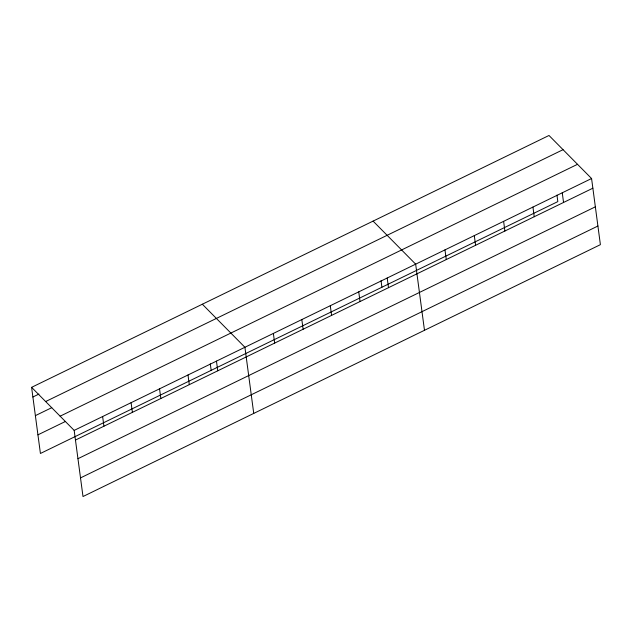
<?xml version="1.0" encoding="UTF-8"?>
<svg xmlns="http://www.w3.org/2000/svg" width="632" height="632" viewBox="0 0 632 632"><rect width="100%" height="100%" fill="white"/><g stroke="black" fill="none" stroke-linecap="round" stroke-linejoin="round"><path stroke-width="0.95" d="M31.6 387.337L549.003 135.469L591.576 178.524L600.4 244.663L82.997 496.531L74.173 430.392L31.6 387.337L40.424 453.476L557.827 201.608L556.958 195.09M32.888 397.007L38.923 394.068M45.646 401.541L563.049 149.673M35.376 415.643L51.761 407.664M60.127 416.18L577.522 164.312M37.936 434.84L65.531 421.41M74.173 430.392L591.576 178.524M75.469 440.062L592.863 188.194M77.949 458.698L595.352 206.83M80.517 477.895L597.912 226.027M373.085 221.105L415.659 264.16L424.483 330.299M202.343 304.221L244.916 347.276L253.74 413.415M562.259 192.792L563.547 202.461M532.934 207.067L534.23 216.737M503.617 221.342L504.905 231.012M474.3 235.61L475.588 245.279M444.975 249.885L446.271 259.555M387.203 278.009L388.49 287.678M381.041 280.719L381.91 287.244M358.747 291.865L360.035 301.535M330.291 305.714L331.579 315.384M301.827 319.571L303.123 329.24M273.372 333.42L274.667 343.089M216.46 361.125L217.748 370.794M210.298 363.835L211.167 370.36M188.004 374.981L189.292 384.651M159.548 388.83L160.836 398.5M131.093 402.687L132.38 412.356M102.629 416.535L103.925 426.205"/></g></svg>
